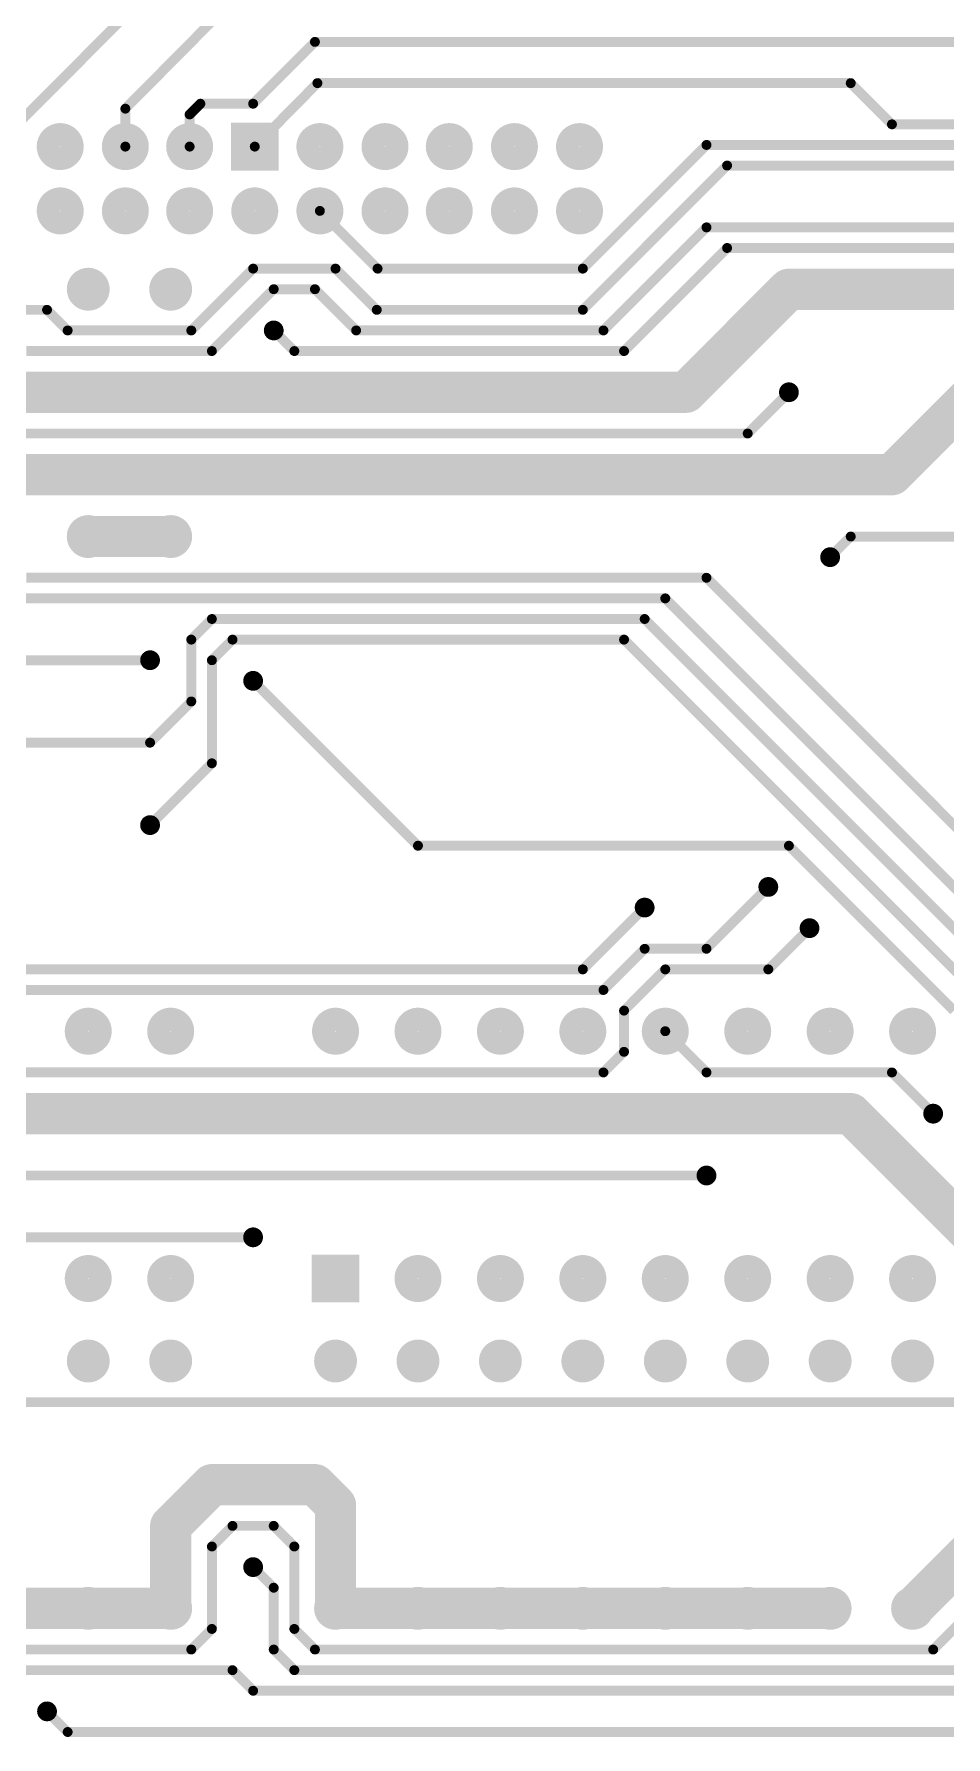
# Model space of a CAD drawing. Extents: x 0.24 to 7.39, y 0.21 to 4.62.
# Drawn here: x 1.98 to 3.087, y 0.215 to 2.28 of the extents above; entities that cross this region are included whole.
import ezdxf

# ---------------------------------------------------------------- set-up
doc = ezdxf.new("R2010")
doc.units = 0

msp = doc.modelspace()

# ---------------------------------------------------------------- linework, layer by layer
at = {"layer": 'TOP'}
for points, const_width in [([(2.184, 2.396), (1.933, 2.144)], 0.012), ([(2.091, 2.19), (2.196, 2.296)], 0.012), ([(2.321, 2.271), (2.246, 2.196)], 0.012), ([(3.221, 2.271), (2.321, 2.271)], 0.012), ([(2.324, 2.221), (2.248, 2.144)], 0.012), ([(2.971, 2.221), (2.324, 2.221)], 0.012), ([(3.021, 2.171), (2.971, 2.221)], 0.012), ([(2.091, 2.144), (2.091, 2.19)], 0.012), ([(2.182, 2.196), (2.169, 2.183)], 0.012), ([(2.246, 2.196), (2.182, 2.196)], 0.012), ([(2.169, 2.183), (2.169, 2.144)], 0.012), ([(3.246, 2.171), (3.021, 2.171)], 0.012), ([(2.796, 2.146), (2.646, 1.996)], 0.012), ([(3.271, 2.146), (2.796, 2.146)], 0.012), ([(2.821, 2.121), (2.646, 1.946)], 0.012), ([(3.296, 2.121), (2.821, 2.121)], 0.012), ([(2.397, 1.996), (2.327, 2.066)], 0.012), ([(2.796, 2.046), (2.671, 1.921)], 0.012), ([(3.171, 2.046), (2.796, 2.046)], 0.012), ([(2.821, 2.021), (2.696, 1.896)], 0.012), ([(3.471, 2.021), (2.821, 2.021)], 0.012), ([(2.246, 1.996), (2.171, 1.921)], 0.012), ([(2.346, 1.996), (2.246, 1.996)], 0.012), ([(2.396, 1.946), (2.346, 1.996)], 0.012), ([(2.646, 1.996), (2.397, 1.996)], 0.012), ([(2.896, 1.971), (2.771, 1.846)], 0.05), ([(3.696, 1.971), (2.896, 1.971)], 0.05), ([(2.271, 1.971), (2.196, 1.896)], 0.012), ([(2.321, 1.971), (2.271, 1.971)], 0.012), ([(2.371, 1.921), (2.321, 1.971)], 0.012), ([(1.996, 1.946), (1.346, 1.946)], 0.012), ([(2.021, 1.921), (1.996, 1.946)], 0.012), ([(2.646, 1.946), (2.396, 1.946)], 0.012), ([(2.171, 1.921), (2.021, 1.921)], 0.012), ([(2.296, 1.896), (2.271, 1.921)], 0.012), ([(2.671, 1.921), (2.371, 1.921)], 0.012), ([(3.171, 1.896), (3.021, 1.746)], 0.05), ([(2.196, 1.896), (1.971, 1.896)], 0.012), ([(2.696, 1.896), (2.296, 1.896)], 0.012), ([(2.771, 1.846), (1.921, 1.846)], 0.05), ([(2.896, 1.846), (2.846, 1.796)], 0.012), ([(2.846, 1.796), (1.896, 1.796)], 0.012), ([(3.021, 1.746), (1.921, 1.746)], 0.05), ([(2.046, 1.671), (2.146, 1.671)], 0.05), ([(2.971, 1.671), (2.946, 1.646)], 0.012), ([(3.521, 1.671), (2.971, 1.671)], 0.012), ([(2.796, 1.621), (1.971, 1.621)], 0.012), ([(3.196, 1.221), (2.796, 1.621)], 0.012), ([(2.746, 1.596), (1.796, 1.596)], 0.012), ([(3.171, 1.171), (2.746, 1.596)], 0.012), ([(2.196, 1.571), (2.171, 1.546)], 0.012), ([(2.721, 1.571), (2.196, 1.571)], 0.012), ([(3.146, 1.146), (2.721, 1.571)], 0.012), ([(2.171, 1.546), (2.171, 1.471)], 0.012), ([(2.221, 1.546), (2.196, 1.521)], 0.012), ([(2.696, 1.546), (2.221, 1.546)], 0.012), ([(3.121, 1.121), (2.696, 1.546)], 0.012), ([(2.121, 1.521), (1.371, 1.521)], 0.012), ([(2.196, 1.521), (2.196, 1.396)], 0.012), ([(2.246, 1.496), (2.446, 1.296)], 0.012), ([(2.171, 1.471), (2.121, 1.421)], 0.012), ([(2.121, 1.421), (1.796, 1.421)], 0.012), ([(2.196, 1.396), (2.121, 1.321)], 0.012), ([(2.446, 1.296), (2.896, 1.296)], 0.012), ([(2.896, 1.296), (3.096, 1.096)], 0.012), ([(2.796, 1.171), (2.871, 1.246)], 0.012), ([(2.721, 1.221), (2.646, 1.146)], 0.012), ([(2.921, 1.196), (2.871, 1.146)], 0.012), ([(2.671, 1.121), (2.721, 1.171)], 0.012), ([(2.721, 1.171), (2.796, 1.171)], 0.012), ([(2.646, 1.146), (1.621, 1.146)], 0.012), ([(2.746, 1.146), (2.696, 1.096)], 0.012), ([(2.871, 1.146), (2.746, 1.146)], 0.012), ([(1.696, 1.121), (2.671, 1.121)], 0.012), ([(2.696, 1.096), (2.696, 1.046)], 0.012), ([(2.796, 1.021), (2.746, 1.071)], 0.012), ([(2.696, 1.046), (2.671, 1.021)], 0.012), ([(2.671, 1.021), (1.796, 1.021)], 0.012), ([(3.021, 1.021), (2.796, 1.021)], 0.012), ([(3.071, 0.971), (3.021, 1.021)], 0.012), ([(2.971, 0.971), (1.746, 0.971)], 0.05), ([(3.121, 0.821), (2.971, 0.971)], 0.05), ([(2.796, 0.896), (1.421, 0.896)], 0.012), ([(1.196, 0.821), (2.246, 0.821)], 0.012), ([(3.171, 0.621), (0.396, 0.621)], 0.012), ([(2.146, 0.471), (2.196, 0.521)], 0.05), ([(2.196, 0.521), (2.321, 0.521)], 0.05), ([(2.321, 0.521), (2.346, 0.496)], 0.05), ([(2.346, 0.496), (2.346, 0.371)], 0.05), ([(2.146, 0.371), (2.146, 0.471)], 0.05), ([(3.046, 0.371), (3.146, 0.471)], 0.05), ([(2.221, 0.471), (2.196, 0.446)], 0.012), ([(2.271, 0.471), (2.221, 0.471)], 0.012), ([(2.296, 0.446), (2.271, 0.471)], 0.012), ([(2.196, 0.446), (2.196, 0.346)], 0.012), ([(2.296, 0.346), (2.296, 0.446)], 0.012), ([(2.246, 0.421), (2.271, 0.396)], 0.012), ([(3.171, 0.421), (3.071, 0.321)], 0.012), ([(1.946, 0.371), (2.046, 0.371)], 0.05), ([(2.046, 0.371), (2.146, 0.371)], 0.05), ([(2.271, 0.396), (2.271, 0.321)], 0.012), ([(2.346, 0.371), (2.446, 0.371)], 0.05), ([(2.446, 0.371), (2.546, 0.371)], 0.05), ([(2.546, 0.371), (2.646, 0.371)], 0.05), ([(2.646, 0.371), (2.746, 0.371)], 0.05), ([(2.746, 0.371), (2.846, 0.371)], 0.05), ([(2.846, 0.371), (2.946, 0.371)], 0.05), ([(2.196, 0.346), (2.171, 0.321)], 0.012), ([(2.321, 0.321), (2.296, 0.346)], 0.012), ([(2.171, 0.321), (1.296, 0.321)], 0.012), ([(2.271, 0.321), (2.296, 0.296)], 0.012), ([(3.071, 0.321), (2.321, 0.321)], 0.012), ([(1.521, 0.296), (2.221, 0.296)], 0.012), ([(2.221, 0.296), (2.246, 0.271)], 0.012), ([(2.296, 0.296), (4.021, 0.296)], 0.012), ([(2.246, 0.271), (4.046, 0.271)], 0.012), ([(2.021, 0.221), (1.996, 0.246)], 0.012), ([(4.946, 0.221), (2.021, 0.221)], 0.012)]:
    msp.add_lwpolyline(points, dxfattribs=dict(at, const_width=const_width))
for points, const_width in [([(2.318, 2.271, 1), (2.324, 2.271, 1)], 0.006), ([(2.318, 2.271, 1), (2.324, 2.271, 1)], 0.006), ([(2.321, 2.221, 1), (2.327, 2.221, 1)], 0.006), ([(2.321, 2.221, 1), (2.327, 2.221, 1)], 0.006), ([(2.968, 2.221, 1), (2.974, 2.221, 1)], 0.006), ([(2.968, 2.221, 1), (2.974, 2.221, 1)], 0.006), ([(2.088, 2.19, 1), (2.094, 2.19, 1)], 0.006), ([(2.088, 2.19, 1), (2.094, 2.19, 1)], 0.006), ([(2.179, 2.196, 1), (2.185, 2.196, 1)], 0.006), ([(2.179, 2.196, 1), (2.185, 2.196, 1)], 0.006), ([(2.243, 2.196, 1), (2.249, 2.196, 1)], 0.006), ([(2.243, 2.196, 1), (2.249, 2.196, 1)], 0.006), ([(1.998, 2.144, 1), (2.026, 2.144, 1)], 0.029), ([(2.077, 2.144, 1), (2.105, 2.144, 1)], 0.029), ([(2.155, 2.144, 1), (2.183, 2.144, 1)], 0.029), ([(2.166, 2.183, 1), (2.172, 2.183, 1)], 0.006), ([(2.166, 2.183, 1), (2.172, 2.183, 1)], 0.006), ([(2.313, 2.144, 1), (2.341, 2.144, 1)], 0.029), ([(2.392, 2.144, 1), (2.42, 2.144, 1)], 0.029), ([(2.47, 2.144, 1), (2.498, 2.144, 1)], 0.029), ([(2.549, 2.144, 1), (2.577, 2.144, 1)], 0.029), ([(2.628, 2.144, 1), (2.656, 2.144, 1)], 0.029), ([(3.018, 2.171, 1), (3.024, 2.171, 1)], 0.006), ([(3.018, 2.171, 1), (3.024, 2.171, 1)], 0.006), ([(2.088, 2.144, 1), (2.094, 2.144, 1)], 0.006), ([(2.166, 2.144, 1), (2.172, 2.144, 1)], 0.006), ([(2.245, 2.144, 1), (2.251, 2.144, 1)], 0.006), ([(2.793, 2.146, 1), (2.799, 2.146, 1)], 0.006), ([(2.793, 2.146, 1), (2.799, 2.146, 1)], 0.006), ([(2.818, 2.121, 1), (2.824, 2.121, 1)], 0.006), ([(2.818, 2.121, 1), (2.824, 2.121, 1)], 0.006), ([(1.998, 2.066, 1), (2.026, 2.066, 1)], 0.029), ([(2.077, 2.066, 1), (2.105, 2.066, 1)], 0.029), ([(2.155, 2.066, 1), (2.183, 2.066, 1)], 0.029), ([(2.234, 2.066, 1), (2.262, 2.066, 1)], 0.029), ([(2.313, 2.066, 1), (2.341, 2.066, 1)], 0.029), ([(2.392, 2.066, 1), (2.42, 2.066, 1)], 0.029), ([(2.47, 2.066, 1), (2.498, 2.066, 1)], 0.029), ([(2.549, 2.066, 1), (2.577, 2.066, 1)], 0.029), ([(2.628, 2.066, 1), (2.656, 2.066, 1)], 0.029), ([(2.324, 2.066, 1), (2.33, 2.066, 1)], 0.006), ([(2.793, 2.046, 1), (2.799, 2.046, 1)], 0.006), ([(2.793, 2.046, 1), (2.799, 2.046, 1)], 0.006), ([(2.818, 2.021, 1), (2.824, 2.021, 1)], 0.006), ([(2.818, 2.021, 1), (2.824, 2.021, 1)], 0.006), ([(2.033, 1.971, 1), (2.059, 1.971, 1)], 0.026), ([(2.133, 1.971, 1), (2.159, 1.971, 1)], 0.026), ([(2.243, 1.996, 1), (2.249, 1.996, 1)], 0.006), ([(2.243, 1.996, 1), (2.249, 1.996, 1)], 0.006), ([(2.343, 1.996, 1), (2.349, 1.996, 1)], 0.006), ([(2.343, 1.996, 1), (2.349, 1.996, 1)], 0.006), ([(2.394, 1.996, 1), (2.4, 1.996, 1)], 0.006), ([(2.394, 1.996, 1), (2.4, 1.996, 1)], 0.006), ([(2.643, 1.996, 1), (2.649, 1.996, 1)], 0.006), ([(2.643, 1.996, 1), (2.649, 1.996, 1)], 0.006), ([(2.8835, 1.971, 1), (2.9085, 1.971, 1)], 0.025), ([(2.8835, 1.971, 1), (2.9085, 1.971, 1)], 0.025), ([(2.268, 1.971, 1), (2.274, 1.971, 1)], 0.006), ([(2.268, 1.971, 1), (2.274, 1.971, 1)], 0.006), ([(2.318, 1.971, 1), (2.324, 1.971, 1)], 0.006), ([(2.318, 1.971, 1), (2.324, 1.971, 1)], 0.006), ([(1.993, 1.946, 1), (1.999, 1.946, 1)], 0.006), ([(1.993, 1.946, 1), (1.999, 1.946, 1)], 0.006), ([(2.393, 1.946, 1), (2.399, 1.946, 1)], 0.006), ([(2.393, 1.946, 1), (2.399, 1.946, 1)], 0.006), ([(2.643, 1.946, 1), (2.649, 1.946, 1)], 0.006), ([(2.643, 1.946, 1), (2.649, 1.946, 1)], 0.006), ([(2.018, 1.921, 1), (2.024, 1.921, 1)], 0.006), ([(2.018, 1.921, 1), (2.024, 1.921, 1)], 0.006), ([(2.168, 1.921, 1), (2.174, 1.921, 1)], 0.006), ([(2.168, 1.921, 1), (2.174, 1.921, 1)], 0.006), ([(2.265, 1.921, 1), (2.277, 1.921, 1)], 0.012), ([(2.268, 1.921, 1), (2.274, 1.921, 1)], 0.006), ([(2.368, 1.921, 1), (2.374, 1.921, 1)], 0.006), ([(2.368, 1.921, 1), (2.374, 1.921, 1)], 0.006), ([(2.668, 1.921, 1), (2.674, 1.921, 1)], 0.006), ([(2.668, 1.921, 1), (2.674, 1.921, 1)], 0.006), ([(2.193, 1.896, 1), (2.199, 1.896, 1)], 0.006), ([(2.193, 1.896, 1), (2.199, 1.896, 1)], 0.006), ([(2.293, 1.896, 1), (2.299, 1.896, 1)], 0.006), ([(2.293, 1.896, 1), (2.299, 1.896, 1)], 0.006), ([(2.693, 1.896, 1), (2.699, 1.896, 1)], 0.006), ([(2.693, 1.896, 1), (2.699, 1.896, 1)], 0.006), ([(2.7585, 1.846, 1), (2.7835, 1.846, 1)], 0.025), ([(2.7585, 1.846, 1), (2.7835, 1.846, 1)], 0.025), ([(2.89, 1.846, 1), (2.902, 1.846, 1)], 0.012), ([(2.893, 1.846, 1), (2.899, 1.846, 1)], 0.006), ([(2.843, 1.796, 1), (2.849, 1.796, 1)], 0.006), ([(2.843, 1.796, 1), (2.849, 1.796, 1)], 0.006), ([(3.0085, 1.746, 1), (3.0335, 1.746, 1)], 0.025), ([(3.0085, 1.746, 1), (3.0335, 1.746, 1)], 0.025), ([(2.033, 1.671, 1), (2.059, 1.671, 1)], 0.026), ([(2.0335, 1.671, 1), (2.0585, 1.671, 1)], 0.025), ([(2.133, 1.671, 1), (2.159, 1.671, 1)], 0.026), ([(2.1335, 1.671, 1), (2.1585, 1.671, 1)], 0.025), ([(2.968, 1.671, 1), (2.974, 1.671, 1)], 0.006), ([(2.968, 1.671, 1), (2.974, 1.671, 1)], 0.006), ([(2.94, 1.646, 1), (2.952, 1.646, 1)], 0.012), ([(2.943, 1.646, 1), (2.949, 1.646, 1)], 0.006), ([(2.793, 1.621, 1), (2.799, 1.621, 1)], 0.006), ([(2.793, 1.621, 1), (2.799, 1.621, 1)], 0.006), ([(2.743, 1.596, 1), (2.749, 1.596, 1)], 0.006), ([(2.743, 1.596, 1), (2.749, 1.596, 1)], 0.006), ([(2.193, 1.571, 1), (2.199, 1.571, 1)], 0.006), ([(2.193, 1.571, 1), (2.199, 1.571, 1)], 0.006), ([(2.718, 1.571, 1), (2.724, 1.571, 1)], 0.006), ([(2.718, 1.571, 1), (2.724, 1.571, 1)], 0.006), ([(2.168, 1.546, 1), (2.174, 1.546, 1)], 0.006), ([(2.168, 1.546, 1), (2.174, 1.546, 1)], 0.006), ([(2.218, 1.546, 1), (2.224, 1.546, 1)], 0.006), ([(2.218, 1.546, 1), (2.224, 1.546, 1)], 0.006), ([(2.693, 1.546, 1), (2.699, 1.546, 1)], 0.006), ([(2.693, 1.546, 1), (2.699, 1.546, 1)], 0.006), ([(2.115, 1.521, 1), (2.127, 1.521, 1)], 0.012), ([(2.118, 1.521, 1), (2.124, 1.521, 1)], 0.006), ([(2.193, 1.521, 1), (2.199, 1.521, 1)], 0.006), ([(2.193, 1.521, 1), (2.199, 1.521, 1)], 0.006), ([(2.24, 1.496, 1), (2.252, 1.496, 1)], 0.012), ([(2.243, 1.496, 1), (2.249, 1.496, 1)], 0.006), ([(2.168, 1.471, 1), (2.174, 1.471, 1)], 0.006), ([(2.168, 1.471, 1), (2.174, 1.471, 1)], 0.006), ([(2.118, 1.421, 1), (2.124, 1.421, 1)], 0.006), ([(2.118, 1.421, 1), (2.124, 1.421, 1)], 0.006), ([(2.193, 1.396, 1), (2.199, 1.396, 1)], 0.006), ([(2.193, 1.396, 1), (2.199, 1.396, 1)], 0.006), ([(2.115, 1.321, 1), (2.127, 1.321, 1)], 0.012), ([(2.118, 1.321, 1), (2.124, 1.321, 1)], 0.006), ([(2.443, 1.296, 1), (2.449, 1.296, 1)], 0.006), ([(2.443, 1.296, 1), (2.449, 1.296, 1)], 0.006), ([(2.893, 1.296, 1), (2.899, 1.296, 1)], 0.006), ([(2.893, 1.296, 1), (2.899, 1.296, 1)], 0.006), ([(2.865, 1.246, 1), (2.877, 1.246, 1)], 0.012), ([(2.868, 1.246, 1), (2.874, 1.246, 1)], 0.006), ([(2.715, 1.221, 1), (2.727, 1.221, 1)], 0.012), ([(2.718, 1.221, 1), (2.724, 1.221, 1)], 0.006), ([(2.915, 1.196, 1), (2.927, 1.196, 1)], 0.012), ([(2.918, 1.196, 1), (2.924, 1.196, 1)], 0.006), ([(2.718, 1.171, 1), (2.724, 1.171, 1)], 0.006), ([(2.718, 1.171, 1), (2.724, 1.171, 1)], 0.006), ([(2.793, 1.171, 1), (2.799, 1.171, 1)], 0.006), ([(2.793, 1.171, 1), (2.799, 1.171, 1)], 0.006), ([(2.643, 1.146, 1), (2.649, 1.146, 1)], 0.006), ([(2.643, 1.146, 1), (2.649, 1.146, 1)], 0.006), ([(2.743, 1.146, 1), (2.749, 1.146, 1)], 0.006), ([(2.743, 1.146, 1), (2.749, 1.146, 1)], 0.006), ([(2.868, 1.146, 1), (2.874, 1.146, 1)], 0.006), ([(2.868, 1.146, 1), (2.874, 1.146, 1)], 0.006), ([(2.668, 1.121, 1), (2.674, 1.121, 1)], 0.006), ([(2.668, 1.121, 1), (2.674, 1.121, 1)], 0.006), ([(2.032, 1.071, 1), (2.06, 1.071, 1)], 0.029), ([(2.132, 1.071, 1), (2.16, 1.071, 1)], 0.029), ([(2.332, 1.071, 1), (2.36, 1.071, 1)], 0.029), ([(2.432, 1.071, 1), (2.46, 1.071, 1)], 0.029), ([(2.532, 1.071, 1), (2.56, 1.071, 1)], 0.029), ([(2.632, 1.071, 1), (2.66, 1.071, 1)], 0.029), ([(2.693, 1.096, 1), (2.699, 1.096, 1)], 0.006), ([(2.693, 1.096, 1), (2.699, 1.096, 1)], 0.006), ([(2.732, 1.071, 1), (2.76, 1.071, 1)], 0.029), ([(2.832, 1.071, 1), (2.86, 1.071, 1)], 0.029), ([(2.932, 1.071, 1), (2.96, 1.071, 1)], 0.029), ([(3.032, 1.071, 1), (3.06, 1.071, 1)], 0.029), ([(2.743, 1.071, 1), (2.749, 1.071, 1)], 0.006), ([(2.693, 1.046, 1), (2.699, 1.046, 1)], 0.006), ([(2.693, 1.046, 1), (2.699, 1.046, 1)], 0.006), ([(2.668, 1.021, 1), (2.674, 1.021, 1)], 0.006), ([(2.668, 1.021, 1), (2.674, 1.021, 1)], 0.006), ([(2.793, 1.021, 1), (2.799, 1.021, 1)], 0.006), ([(2.793, 1.021, 1), (2.799, 1.021, 1)], 0.006), ([(3.018, 1.021, 1), (3.024, 1.021, 1)], 0.006), ([(3.018, 1.021, 1), (3.024, 1.021, 1)], 0.006), ([(2.9585, 0.971, 1), (2.9835, 0.971, 1)], 0.025), ([(2.9585, 0.971, 1), (2.9835, 0.971, 1)], 0.025), ([(3.065, 0.971, 1), (3.077, 0.971, 1)], 0.012), ([(3.068, 0.971, 1), (3.074, 0.971, 1)], 0.006), ([(2.79, 0.896, 1), (2.802, 0.896, 1)], 0.012), ([(2.793, 0.896, 1), (2.799, 0.896, 1)], 0.006), ([(2.24, 0.821, 1), (2.252, 0.821, 1)], 0.012), ([(2.243, 0.821, 1), (2.249, 0.821, 1)], 0.006), ([(2.032, 0.771, 1), (2.06, 0.771, 1)], 0.029), ([(2.132, 0.771, 1), (2.16, 0.771, 1)], 0.029), ([(2.432, 0.771, 1), (2.46, 0.771, 1)], 0.029), ([(2.532, 0.771, 1), (2.56, 0.771, 1)], 0.029), ([(2.632, 0.771, 1), (2.66, 0.771, 1)], 0.029), ([(2.732, 0.771, 1), (2.76, 0.771, 1)], 0.029), ([(2.832, 0.771, 1), (2.86, 0.771, 1)], 0.029), ([(2.932, 0.771, 1), (2.96, 0.771, 1)], 0.029), ([(3.032, 0.771, 1), (3.06, 0.771, 1)], 0.029), ([(2.033, 0.671, 1), (2.059, 0.671, 1)], 0.026), ([(2.133, 0.671, 1), (2.159, 0.671, 1)], 0.026), ([(2.333, 0.671, 1), (2.359, 0.671, 1)], 0.026), ([(2.433, 0.671, 1), (2.459, 0.671, 1)], 0.026), ([(2.533, 0.671, 1), (2.559, 0.671, 1)], 0.026), ([(2.633, 0.671, 1), (2.659, 0.671, 1)], 0.026), ([(2.733, 0.671, 1), (2.759, 0.671, 1)], 0.026), ([(2.833, 0.671, 1), (2.859, 0.671, 1)], 0.026), ([(2.933, 0.671, 1), (2.959, 0.671, 1)], 0.026), ([(3.033, 0.671, 1), (3.059, 0.671, 1)], 0.026), ([(2.1835, 0.521, 1), (2.2085, 0.521, 1)], 0.025), ([(2.1835, 0.521, 1), (2.2085, 0.521, 1)], 0.025), ([(2.3085, 0.521, 1), (2.3335, 0.521, 1)], 0.025), ([(2.3085, 0.521, 1), (2.3335, 0.521, 1)], 0.025), ([(2.3335, 0.496, 1), (2.3585, 0.496, 1)], 0.025), ([(2.3335, 0.496, 1), (2.3585, 0.496, 1)], 0.025), ([(2.1335, 0.471, 1), (2.1585, 0.471, 1)], 0.025), ([(2.1335, 0.471, 1), (2.1585, 0.471, 1)], 0.025), ([(2.218, 0.471, 1), (2.224, 0.471, 1)], 0.006), ([(2.218, 0.471, 1), (2.224, 0.471, 1)], 0.006), ([(2.268, 0.471, 1), (2.274, 0.471, 1)], 0.006), ([(2.268, 0.471, 1), (2.274, 0.471, 1)], 0.006), ([(2.193, 0.446, 1), (2.199, 0.446, 1)], 0.006), ([(2.193, 0.446, 1), (2.199, 0.446, 1)], 0.006), ([(2.293, 0.446, 1), (2.299, 0.446, 1)], 0.006), ([(2.293, 0.446, 1), (2.299, 0.446, 1)], 0.006), ([(2.24, 0.421, 1), (2.252, 0.421, 1)], 0.012), ([(2.243, 0.421, 1), (2.249, 0.421, 1)], 0.006), ([(2.033, 0.371, 1), (2.059, 0.371, 1)], 0.026), ([(2.0335, 0.371, 1), (2.0585, 0.371, 1)], 0.025), ([(2.0335, 0.371, 1), (2.0585, 0.371, 1)], 0.025), ([(2.133, 0.371, 1), (2.159, 0.371, 1)], 0.026), ([(2.1335, 0.371, 1), (2.1585, 0.371, 1)], 0.025), ([(2.1335, 0.371, 1), (2.1585, 0.371, 1)], 0.025), ([(2.268, 0.396, 1), (2.274, 0.396, 1)], 0.006), ([(2.268, 0.396, 1), (2.274, 0.396, 1)], 0.006), ([(2.333, 0.371, 1), (2.359, 0.371, 1)], 0.026), ([(2.3335, 0.371, 1), (2.3585, 0.371, 1)], 0.025), ([(2.3335, 0.371, 1), (2.3585, 0.371, 1)], 0.025), ([(2.433, 0.371, 1), (2.459, 0.371, 1)], 0.026), ([(2.4335, 0.371, 1), (2.4585, 0.371, 1)], 0.025), ([(2.4335, 0.371, 1), (2.4585, 0.371, 1)], 0.025), ([(2.533, 0.371, 1), (2.559, 0.371, 1)], 0.026), ([(2.5335, 0.371, 1), (2.5585, 0.371, 1)], 0.025), ([(2.5335, 0.371, 1), (2.5585, 0.371, 1)], 0.025), ([(2.633, 0.371, 1), (2.659, 0.371, 1)], 0.026), ([(2.6335, 0.371, 1), (2.6585, 0.371, 1)], 0.025), ([(2.6335, 0.371, 1), (2.6585, 0.371, 1)], 0.025), ([(2.733, 0.371, 1), (2.759, 0.371, 1)], 0.026), ([(2.7335, 0.371, 1), (2.7585, 0.371, 1)], 0.025), ([(2.7335, 0.371, 1), (2.7585, 0.371, 1)], 0.025), ([(2.833, 0.371, 1), (2.859, 0.371, 1)], 0.026), ([(2.8335, 0.371, 1), (2.8585, 0.371, 1)], 0.025), ([(2.8335, 0.371, 1), (2.8585, 0.371, 1)], 0.025), ([(2.933, 0.371, 1), (2.959, 0.371, 1)], 0.026), ([(2.9335, 0.371, 1), (2.9585, 0.371, 1)], 0.025), ([(3.033, 0.371, 1), (3.059, 0.371, 1)], 0.026), ([(3.0335, 0.371, 1), (3.0585, 0.371, 1)], 0.025), ([(2.193, 0.346, 1), (2.199, 0.346, 1)], 0.006), ([(2.193, 0.346, 1), (2.199, 0.346, 1)], 0.006), ([(2.293, 0.346, 1), (2.299, 0.346, 1)], 0.006), ([(2.293, 0.346, 1), (2.299, 0.346, 1)], 0.006), ([(2.168, 0.321, 1), (2.174, 0.321, 1)], 0.006), ([(2.168, 0.321, 1), (2.174, 0.321, 1)], 0.006), ([(2.268, 0.321, 1), (2.274, 0.321, 1)], 0.006), ([(2.268, 0.321, 1), (2.274, 0.321, 1)], 0.006), ([(2.318, 0.321, 1), (2.324, 0.321, 1)], 0.006), ([(2.318, 0.321, 1), (2.324, 0.321, 1)], 0.006), ([(3.068, 0.321, 1), (3.074, 0.321, 1)], 0.006), ([(3.068, 0.321, 1), (3.074, 0.321, 1)], 0.006), ([(2.218, 0.296, 1), (2.224, 0.296, 1)], 0.006), ([(2.218, 0.296, 1), (2.224, 0.296, 1)], 0.006), ([(2.293, 0.296, 1), (2.299, 0.296, 1)], 0.006), ([(2.293, 0.296, 1), (2.299, 0.296, 1)], 0.006), ([(2.243, 0.271, 1), (2.249, 0.271, 1)], 0.006), ([(2.243, 0.271, 1), (2.249, 0.271, 1)], 0.006), ([(1.99, 0.246, 1), (2.002, 0.246, 1)], 0.012), ([(1.993, 0.246, 1), (1.999, 0.246, 1)], 0.006), ([(2.018, 0.221, 1), (2.024, 0.221, 1)], 0.006), ([(2.018, 0.221, 1), (2.024, 0.221, 1)], 0.006)]:
    msp.add_lwpolyline(points, format="xyb", close=True, dxfattribs=dict(at, const_width=const_width))
for points in [[(2.219, 2.115), (2.277, 2.115), (2.219, 2.173), (2.277, 2.173)], [(2.317, 0.742), (2.375, 0.742), (2.317, 0.8), (2.375, 0.8)]]:
    msp.add_solid(points, dxfattribs=at)

doc.saveas('drawing.dxf')
